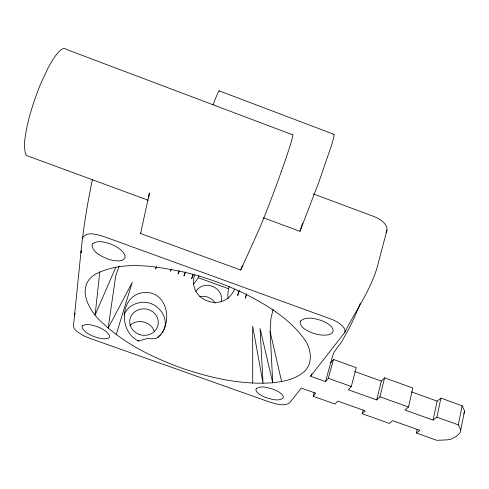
<?xml version="1.0" encoding="UTF-8"?>
<svg xmlns="http://www.w3.org/2000/svg" width="489" height="489" viewBox="0 0 489 489"><rect width="100%" height="100%" fill="white"/><g stroke="black" fill="none" stroke-linecap="round" stroke-linejoin="round"><path stroke-width="0.73" d="M252.685 383.076L252.672 326.151L263.039 383.266L260.062 328.547L272.734 382.765L281.621 381.536A118.057 46.394 19.3 0 0 302.239 373.199C314.042 364.953 311.585 348.186 303.614 338.144C289.023 318.48 267.544 305.442 246.114 294.396A119.652 46.975 19.3 0 0 185.404 272.379C156.125 266.401 122.861 259.83 95.055 274.402C75.868 286.328 88.368 310.142 101.076 321.591C123.521 343.254 152.128 357.282 181.15 367.917C210.472 378.003 241.56 385.045 272.734 382.765L270.13 331.609L270.949 318.486L273.162 309.158M417.196 429.324L416.377 433.04L436.75 440.302L446.653 439.917L450.656 439.287L456.084 436.53L460.192 432.661L464.55 410.986L462.117 405.76L440.913 398.125L436.885 417.184L433.101 420.106L404.965 410.033L408.486 407.007L412.82 388.015L384.605 377.856L379.965 396.793L376.707 399.923L348.309 389.757L351.31 386.524L356.255 367.649L333.486 359.458L328.296 378.284L325.509 381.597L310.552 376.249L344.708 332.551C355.503 310.796 370.399 290.723 377.215 267.159L386.995 230.087C387.453 225.484 383.535 221.951 380.069 219.598A19.976 10.52 15.1 0 0 373.743 216.45L313.4 193.937M229.298 286.597L228.381 288.657L227.795 295.148L228.125 298.638M92.452 179.475C87.445 203.021 83.631 226.902 81.064 250.839L73.454 326.053L74.328 328.724L77.158 331.683L83.24 335.558L89.108 338.064L270.062 402.221C276.163 403.902 283.938 406.756 289.659 402.82L301.261 388.064L315.729 393.223L313.168 396.267L335.032 404.061L337.789 401.096L365.259 410.888L362.27 413.761L389.378 423.419L392.612 420.644L419.843 430.357L416.377 433.04M148.632 197.862L149.432 192.959L140.6 233.534L240.735 270.032L257.593 232.788A55.77 2.237 -69.7 0 0 281.438 171.266M221.15 301.884C224.255 291.34 211.523 282.055 201.957 286.285A13.839 12.555 20.9 0 0 196.003 291.401M74.646 315.313L75.086 313.101M81.363 250.447L80.917 252.691L81.541 251.352M460.797 430.014L458.309 424.855L462.117 405.76M194.512 274.891C186.939 301.108 223.968 313.742 234.427 289.372M433.101 420.106L437.148 401.133L440.913 398.125M463.939 413.7L464.55 410.986M376.707 399.923L381.341 381.065L384.605 377.856M82.299 238.626C85.758 230.643 97.439 234.653 103.76 236.517L330.485 318.871C335.558 320.839 340.851 323.382 344.024 328.003A20.85 8.943 16.1 0 1 344.977 331.487L344.708 332.551M362.27 413.761L363.199 410.069M325.509 381.597L332.575 356.016L334.164 352.001L341.762 341.689L349.476 327.661A72.476 11.186 -69.9 0 0 357.869 309.299L360.387 303.198M313.168 396.267L314.201 392.594M386.995 230.087L385.986 232.495M99.805 271.707L95.123 314.995L115.807 267.214M246.499 294.121L245.258 298.235L246.719 293.907M116.235 334.549L132.226 282.489L108.155 328.137L115.697 275.943L119.151 266.028M238.956 291.383L237.678 295.484L239.408 290.442M302.581 223.155L299.989 231.321L263.284 217.758M281.444 171.26L285.967 158.247A55.715 2.231 -69.7 0 0 292.453 134.738L66.204 49.34A56.773 11.846 -70.7 0 0 47.677 68.845L41.669 81.577A56.828 11.858 -70.7 0 0 24.438 146.969L25.33 153.265A56.846 11.858 -70.7 0 0 27.659 155.948L148.265 200.276M240.735 270.032L242.44 265.264M193.613 284.121L198.265 277.734L199.047 275.607M193.259 274.329L191.602 278.791L193.118 274.757M185.386 272.196L183.956 276.016L185.508 271.994M179.322 270.723L178.118 273.901L179.17 271.224M140.6 233.534L140.838 232.917M171.187 269.219L170.453 271.126L171.266 269.121M299.989 231.321L319.146 181.34L331.536 145.233A26.589 2.103 -69.4 0 0 333.908 134.316L219.164 90.856A26.846 1.229 -70.1 0 0 214.482 101.015L212.966 104.909M310.552 376.249L311.921 373.639M156.627 266.768L155.447 268.956L156.621 266.939M162.012 333.046C172.324 318.755 156.394 299.341 140.257 302.587A21.333 19.664 10.6 0 0 126.541 310.283L123.943 314.775M157.99 337.367C174.212 323.235 167.177 289.433 142.751 292.673C119.261 296.126 118.723 332.367 138.68 340.998L148.033 338.254L150.337 338.779L156.578 338.266L160.612 334.745M330.692 362.856L333.486 359.458M129.976 325.368C137.305 318.07 151.621 321.848 154.475 331.793M333.327 134.542L333.908 134.316M199.744 296.689C205.514 295.136 212.128 297.935 215.148 303.076M137.458 340.723L138.68 340.998M354.653 371.469L381.341 381.065M411.445 391.891L437.148 401.133M328.296 378.284L351.31 386.524M379.965 396.793L408.486 407.007M436.885 417.184L458.309 424.855M198.265 277.734L228.381 288.657M139.237 334.427L135.881 332.74L133.1 330.319A14.303 13.179 10.6 0 1 130.575 317.147C133.393 310.191 142.012 307.178 148.852 309.696A14.303 13.179 10.6 0 1 158.094 319.971L158.308 323.418L157.556 326.786A14.45 13.319 10.6 0 1 139.169 334.458M270.13 331.609L281.621 381.536M219.164 90.856L219.274 91.351M256.187 388.731L255.894 390.039L256.523 391.561L258.045 393.211A14.297 5.104 17.2 0 0 266.554 397.789C271.682 399.171 278.143 401.561 282.948 398.242L283.327 396.964L282.783 395.448L281.309 393.786A14.236 5.079 17.2 0 0 272.685 389.085C267.55 387.722 260.918 385.21 256.187 388.731M300.607 320.967L300.087 322.801C301.334 328.412 307.52 330.864 312.269 332.911A17.078 7.286 16.4 0 0 324.696 335.167L328.143 334.818L330.815 333.926L332.557 332.538L333.217 330.741L332.752 328.663L331.163 326.432A17.078 7.286 16.4 0 0 321.077 320.411C314.69 318.571 306.169 316.004 300.607 320.967M92.818 243.632L92.011 245.417C93.081 252.782 101.339 256.175 107.391 258.834A17.592 7.445 22.3 0 0 119.285 260.863L122.177 260.289L124.145 259.103L125.08 257.397L124.891 255.252L123.595 252.837L121.241 250.301A17.598 7.445 22.3 0 0 109.787 243.748C104.469 242.171 97.751 239.983 92.818 243.632M82.659 325.656L82.024 326.866L82.317 328.394L85.575 331.994A14.664 5.19 21.1 0 0 94.994 336.921C99.365 338.168 104.487 340.032 108.833 337.813L109.567 336.646L109.353 335.142L106.223 331.53A14.597 5.171 21.1 0 0 96.651 326.475C92.244 325.222 86.999 323.272 82.659 325.656"/></g></svg>
